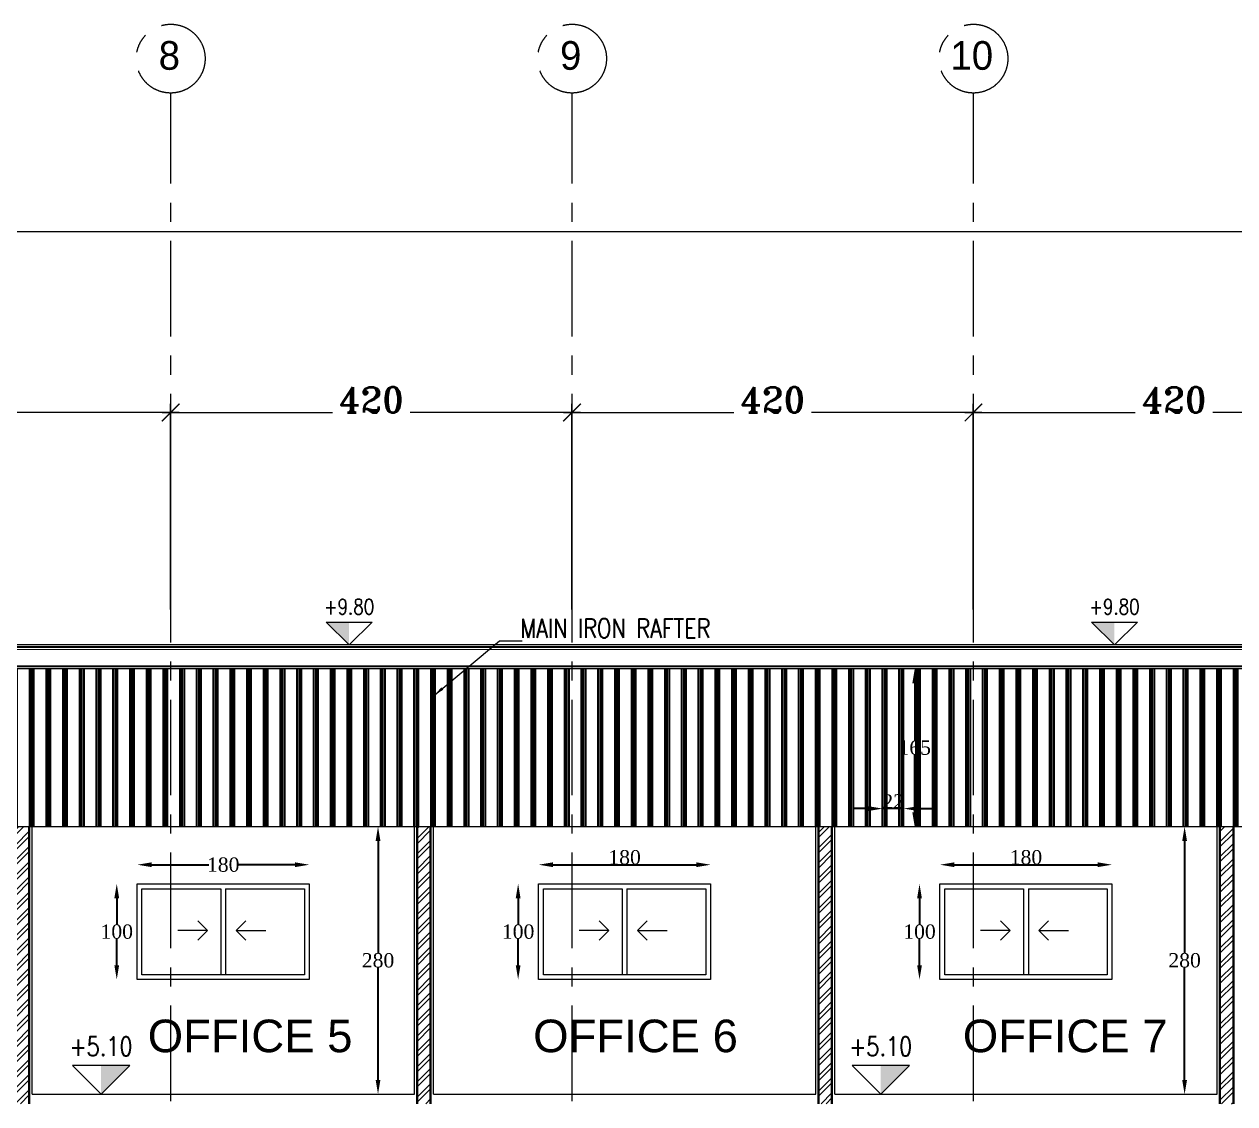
# Model space of a CAD drawing. Header units: millimetres. Extents: x -9083 to 924194, y -232449 to 321637.
# Drawn here: x 29754 to 42421, y -2262 to 9033 of the extents above; entities that cross this region are included whole.
import ezdxf
from ezdxf.enums import TextEntityAlignment as Align

# ---------------------------------------------------------------- set-up
doc = ezdxf.new("R2010")
doc.units = ezdxf.units.MM
doc.header["$LTSCALE"] = 400
doc.header["$MEASUREMENT"] = 0
doc.header["$PDMODE"] = 3
doc.linetypes.add('CENTER', pattern=[2, 1.25, -0.25, 0.25, -0.25])
doc.linetypes.add('CENTERX2', pattern=[4, 2.5, -0.5, 0.5, -0.5])
doc.layers.get('0').update_dxf_attribs({"lineweight": 0, "true_color": 0xff1414})
doc.layers.get('Defpoints').update_dxf_attribs({"color": 8, "lineweight": 5})
doc.layers.add('A-400 ANNOT-TEXT', color=7, linetype='Continuous')
doc.layers.add('A-ELEV-6', color=251, linetype='Continuous')
for name, color, linetype, lineweight in [('A-ANNO-DIMS', 134, 'Continuous', 9), ('AR-dim-in', 134, 'Continuous', 0), ('AXIS DIMENSION', 8, 'Continuous', 5), ('ELEVATION WINDOW', 5, 'Continuous', 5), ('FINISH', 3, 'Continuous', 9), ('HATCH', 15, 'Continuous', 0), ('LEVEL SYMBOL', 8, 'Continuous', 5), ('ROOMS DIMENSION', 3, 'Continuous', 5), ('WALL PROPOSED', 255, 'Continuous', 30)]:
    doc.layers.add(name, color=color, linetype=linetype, lineweight=lineweight)
doc.layers.add('A-SHEETING', color=7, linetype='Continuous', true_color=0x8f999f)
doc.layers.add('AXIES', color=7, linetype='CENTER', lineweight=0, true_color=0x949596)
doc.styles.add('Arial_1', font='arial.ttf', dxfattribs={"height": 300})
doc.styles.add('ROMAN', font='times.ttf')
doc.styles.add('ROMAN-0.7', font='romans.shx', dxfattribs={"width": 0.7})
doc.styles.add('ROMANS-0.8', font='romans.shx', dxfattribs={"width": 0.8})
doc.styles.add('ROMANS-TITLE', font='ROMANS.shx', dxfattribs={"width": 0.8})
doc.styles.add('ROMANT', font='romant.shx')
doc.styles.get("Standard").update_dxf_attribs({"font": 'GOTHIC.TTF', "height": 220})
doc.dimstyles.new('AXIS DIMENSION', dxfattribs={"dimscale": 1.2, "dimtxt": 220, "dimasz": 150, "dimexe": 75, "dimexo": 200, "dimgap": 50, "dimtad": 0, "dimdec": 0, "dimlfac": 0.1, "dimzin": 0, "dimdsep": 46, "dimtxsty": 'ROMANT', "dimblk": 'OBLIQUE', "dimcen": 200, "dimdle": 75, "dimclrd": 17, "dimclre": 94, "dimclrt": 3, "dimadec": 0, "dimazin": 0, "dimtfac": 0.5, "dimtdec": 0, "dimtix": 1, "dimtofl": 0, "dimtmove": 2, "dimatfit": 2, "dimfxl": 100, "dimtvp": 0.5, "dimtolj": 1, "dimtzin": 0, "dimlwd": -1, "dimlwe": -1, "dimarcsym": 0})
doc.dimstyles.new('DIM-200-100', dxfattribs={"dimtxt": 200, "dimasz": 100, "dimexe": 100, "dimexo": 100, "dimgap": 75, "dimtad": 1, "dimdec": 0, "dimzin": 12, "dimdsep": 46, "dimtxsty": 'ROMAN-0.7', "dimblk": 'ARCHTICK', "dimcen": 50, "dimdle": 100, "dimclrd": 8, "dimclre": 9, "dimclrt": 256, "dimadec": 0, "dimazin": 0, "dimtfac": 1, "dimtdec": 0, "dimtix": 1, "dimtmove": 2, "dimatfit": 3, "dimfxl": 1, "dimtolj": 1, "dimtzin": 0, "dimlwd": 9, "dimlwe": 5, "dimarcsym": 0})
doc.dimstyles.new('ELEV DIM', dxfattribs={"dimtxt": 150, "dimasz": 150, "dimexe": 0.06, "dimexo": 0.06, "dimgap": 0.03, "dimtad": 1, "dimtih": 1, "dimtoh": 1, "dimdec": 0, "dimlfac": 0.1, "dimzin": 13, "dimdsep": 46, "dimtxsty": 'ROMAN', "dimcen": 0.09, "dimdle": 0.06, "dimse1": 1, "dimse2": 1, "dimclrd": 256, "dimclre": 256, "dimclrt": 3, "dimadec": 0, "dimazin": 0, "dimtfac": 1, "dimtdec": 0, "dimtix": 1, "dimtmove": 2, "dimatfit": 3, "dimfxl": 0.06, "dimtolj": 1, "dimtzin": 0, "dimarcsym": 0})

# ---------------------------------------------------------------- blocks, each defined once
blk = doc.blocks.new('_ArchTick')
at = {"color": 0, "linetype": 'ByBlock', "const_width": 0.15}
blk.add_lwpolyline([(-0.5, -0.5), (0.5, 0.5)], dxfattribs=at)
blk = doc.blocks.new('A-LVL_EL-SEC')
at = {"layer": 'LEVEL SYMBOL', "color": 5, "ltscale": 800}
blk.add_line((-150, 0), (150, 0), dxfattribs=at)
at = {"layer": 'LEVEL SYMBOL'}
blk.add_lwpolyline([(-300, 300), (0, 0), (300, 300), (-300, 300)], dxfattribs=at)
blk.add_solid([(0, 300), (300, 300), (0, 0)], dxfattribs=at)
at = {"layer": 'LEVEL SYMBOL', "color": 1, "ltscale": 800, "style": 'ROMANS-TITLE', "width": 0.8}
blk.add_attdef('FLOOR-LEVEL', text='', height=200, dxfattribs=at).set_placement((0, 580), align=Align.MIDDLE)
blk = doc.blocks.new('*D888')
at = {"layer": 'Defpoints', "color": 0, "transparency": 16777216}
for p in [(38737, 826), (38737, 638, 0), (38956, 638, 0)]:
    blk.add_point(p, dxfattribs=at)
at = {"layer": 'ROOMS DIMENSION', "lineweight": -2, "transparency": 16777216}
for p, q in [((38587, 826), (38437, 826)), ((38956, 826), (38737, 826)), ((39106, 826), (39256, 826))]:
    blk.add_line(p, q, dxfattribs=at)
at = {"layer": 'ROOMS DIMENSION', "transparency": 16777216}
for points in [[(38587, 851), (38587, 801), (38737, 826)], [(39106, 851), (39106, 801), (38956, 826)]]:
    blk.add_solid(points, dxfattribs=at)
at = {"layer": 'ROOMS DIMENSION', "color": 3, "transparency": 16777216, "insert": (38846, 901), "char_height": 150, "attachment_point": 5, "style": 'ROMAN'}
blk.add_mtext('\\A1;22', dxfattribs=at)
blk = doc.blocks.new('*D892')
at = {"layer": 'Defpoints', "color": 0, "transparency": 16777216}
for p in [(39072, 2288), (39114, 2288, 0), (39114, 638)]:
    blk.add_point(p, dxfattribs=at)
at = {"layer": 'ROOMS DIMENSION', "lineweight": -2, "transparency": 16777216}
for p, q in [((39072, 2138), (39072, 1539)), ((39072, 788), (39072, 1387))]:
    blk.add_line(p, q, dxfattribs=at)
at = {"layer": 'ROOMS DIMENSION', "transparency": 16777216}
for points in [[(39047, 2138), (39097, 2138), (39072, 2288)], [(39047, 788), (39097, 788), (39072, 638)]]:
    blk.add_solid(points, dxfattribs=at)
at = {"layer": 'ROOMS DIMENSION', "color": 3, "transparency": 16777216, "insert": (39072, 1463), "char_height": 150, "attachment_point": 5, "style": 'ROMAN'}
blk.add_mtext('\\A1;165', dxfattribs=at)
blk = doc.blocks.new('*D906')
at = {"layer": 'Defpoints', "color": 0, "transparency": 16777216}
for p in [(33569, 638), (33456, -2162), (33569, -2162)]:
    blk.add_point(p, dxfattribs=at)
at = {"layer": 'ROOMS DIMENSION', "lineweight": -2, "transparency": 16777216}
for p, q in [((33456, 488), (33456, -685)), ((33456, -2012), (33456, -838))]:
    blk.add_line(p, q, dxfattribs=at)
at = {"layer": 'ROOMS DIMENSION', "transparency": 16777216}
for points in [[(33431, 488), (33481, 488), (33456, 638)], [(33431, -2012), (33481, -2012), (33456, -2162)]]:
    blk.add_solid(points, dxfattribs=at)
at = {"layer": 'ROOMS DIMENSION', "color": 3, "transparency": 16777216, "insert": (33456, -762), "char_height": 150, "attachment_point": 5, "style": 'ROMAN'}
blk.add_mtext('\\A1;280', dxfattribs=at)
blk = doc.blocks.new('*D907')
at = {"layer": 'Defpoints', "color": 0, "transparency": 16777216}
for p in [(42009, 638), (41896, -2162), (42009, -2162)]:
    blk.add_point(p, dxfattribs=at)
at = {"layer": 'ROOMS DIMENSION', "lineweight": -2, "transparency": 16777216}
for p, q in [((41896, 488), (41896, -685)), ((41896, -2012), (41896, -838))]:
    blk.add_line(p, q, dxfattribs=at)
at = {"layer": 'ROOMS DIMENSION', "transparency": 16777216}
for points in [[(41871, 488), (41921, 488), (41896, 638)], [(41871, -2012), (41921, -2012), (41896, -2162)]]:
    blk.add_solid(points, dxfattribs=at)
at = {"layer": 'ROOMS DIMENSION', "color": 3, "transparency": 16777216, "insert": (41896, -762), "char_height": 150, "attachment_point": 5, "style": 'ROMAN'}
blk.add_mtext('\\A1;280', dxfattribs=at)
blk = doc.blocks.new('*D909')
at = {"layer": 'Defpoints', "color": 0, "transparency": 16777216}
for p in [(39217, 38, 0), (38672, -962), (39122, -962)]:
    blk.add_point(p, dxfattribs=at)
at = {"layer": 'ROOMS DIMENSION', "lineweight": -2, "transparency": 16777216}
for p, q in [((39122, -112), (39122, -386)), ((39122, -812), (39122, -538))]:
    blk.add_line(p, q, dxfattribs=at)
at = {"layer": 'ROOMS DIMENSION', "transparency": 16777216}
for points in [[(39097, -112), (39147, -112), (39122, 38)], [(39097, -812), (39147, -812), (39122, -962)]]:
    blk.add_solid(points, dxfattribs=at)
at = {"layer": 'ROOMS DIMENSION', "color": 3, "transparency": 16777216, "insert": (39122, -462), "char_height": 150, "attachment_point": 5, "style": 'ROMAN'}
blk.add_mtext('\\A1;100', dxfattribs=at)
blk = doc.blocks.new('*D910')
at = {"layer": 'Defpoints', "color": 0, "transparency": 16777216}
for p in [(35017, 38, 0), (34472, -962), (34922, -962)]:
    blk.add_point(p, dxfattribs=at)
at = {"layer": 'ROOMS DIMENSION', "lineweight": -2, "transparency": 16777216}
for p, q in [((34922, -112), (34922, -386)), ((34922, -812), (34922, -538))]:
    blk.add_line(p, q, dxfattribs=at)
at = {"layer": 'ROOMS DIMENSION', "transparency": 16777216}
for points in [[(34897, -112), (34947, -112), (34922, 38)], [(34897, -812), (34947, -812), (34922, -962)]]:
    blk.add_solid(points, dxfattribs=at)
at = {"layer": 'ROOMS DIMENSION', "color": 3, "transparency": 16777216, "insert": (34922, -462), "char_height": 150, "attachment_point": 5, "style": 'ROMAN'}
blk.add_mtext('\\A1;100', dxfattribs=at)
blk = doc.blocks.new('*D911')
at = {"layer": 'Defpoints', "color": 0, "transparency": 16777216}
for p in [(36936, 239), (35136, 38, 0), (36936, 38, 0)]:
    blk.add_point(p, dxfattribs=at)
at = {"layer": 'ROOMS DIMENSION', "lineweight": -2, "transparency": 16777216}
blk.add_line((35286, 239), (36786, 239), dxfattribs=at)
at = {"layer": 'ROOMS DIMENSION', "transparency": 16777216}
for points in [[(35286, 264), (35286, 214), (35136, 239)], [(36786, 264), (36786, 214), (36936, 239)]]:
    blk.add_solid(points, dxfattribs=at)
at = {"layer": 'ROOMS DIMENSION', "color": 3, "transparency": 16777216, "insert": (36036, 316), "char_height": 150, "attachment_point": 5, "style": 'ROMAN'}
blk.add_mtext('\\A1;180', dxfattribs=at)
blk = doc.blocks.new('*D912')
at = {"layer": 'Defpoints', "color": 0, "transparency": 16777216}
for p in [(41136, 239), (39336, 38, 0), (41136, 38, 0)]:
    blk.add_point(p, dxfattribs=at)
at = {"layer": 'ROOMS DIMENSION', "lineweight": -2, "transparency": 16777216}
blk.add_line((39486, 239), (40986, 239), dxfattribs=at)
at = {"layer": 'ROOMS DIMENSION', "transparency": 16777216}
for points in [[(39486, 264), (39486, 214), (39336, 239)], [(40986, 264), (40986, 214), (41136, 239)]]:
    blk.add_solid(points, dxfattribs=at)
at = {"layer": 'ROOMS DIMENSION', "color": 3, "transparency": 16777216, "insert": (40236, 316), "char_height": 150, "attachment_point": 5, "style": 'ROMAN'}
blk.add_mtext('\\A1;180', dxfattribs=at)
blk = doc.blocks.new('*D913')
at = {"layer": 'Defpoints', "color": 0, "transparency": 16777216}
for p in [(30817, 38, 0), (30272, -962), (30722, -962)]:
    blk.add_point(p, dxfattribs=at)
at = {"layer": 'ROOMS DIMENSION', "lineweight": -2, "transparency": 16777216}
for p, q in [((30722, -112), (30722, -386)), ((30722, -812), (30722, -538))]:
    blk.add_line(p, q, dxfattribs=at)
at = {"layer": 'ROOMS DIMENSION', "transparency": 16777216}
for points in [[(30697, -112), (30747, -112), (30722, 38)], [(30697, -812), (30747, -812), (30722, -962)]]:
    blk.add_solid(points, dxfattribs=at)
at = {"layer": 'ROOMS DIMENSION', "color": 3, "transparency": 16777216, "insert": (30722, -462), "char_height": 150, "attachment_point": 5, "style": 'ROMAN'}
blk.add_mtext('\\A1;100', dxfattribs=at)
blk = doc.blocks.new('*D900')
at = {"layer": 'Defpoints', "color": 0, "transparency": 16777216}
for p in [(32736, 239), (30936, 38, 0), (32736, 38, 0)]:
    blk.add_point(p, dxfattribs=at)
at = {"layer": 'ROOMS DIMENSION', "lineweight": -2, "transparency": 16777216}
for p, q in [((31086, 239), (31687, 239)), ((32586, 239), (31985, 239))]:
    blk.add_line(p, q, dxfattribs=at)
at = {"layer": 'ROOMS DIMENSION', "transparency": 16777216}
for points in [[(31086, 264), (31086, 214), (30936, 239)], [(32586, 264), (32586, 214), (32736, 239)]]:
    blk.add_solid(points, dxfattribs=at)
at = {"layer": 'ROOMS DIMENSION', "color": 3, "transparency": 16777216, "insert": (31836, 239), "char_height": 150, "attachment_point": 5, "style": 'ROMAN'}
blk.add_mtext('\\A1;180', dxfattribs=at)
blk = doc.blocks.new('_Oblique')
at = {"color": 0, "linetype": 'ByBlock', "lineweight": -2}
blk.add_line((-0.5, -0.5), (0.5, 0.5), dxfattribs=at)
blk = doc.blocks.new('*D238')
at = {"layer": 'AXIS DIMENSION', "color": 94, "ltscale": 20, "transparency": 16777216}
for p, q in [((6102483, 708928), (6102483, 711079)), ((6106681, 708928), (6106681, 711079))]:
    blk.add_line(p, q, dxfattribs=at)
at = {"layer": 'AXIS DIMENSION', "color": 17, "ltscale": 20, "transparency": 16777216}
for p, q in [((6102393, 710989), (6104176, 710989)), ((6106771, 710989), (6104987, 710989))]:
    blk.add_line(p, q, dxfattribs=at)
at = {"layer": 'Defpoints', "color": 0, "ltscale": 20, "transparency": 16777216}
for p in [(6106681, 710989), (6102483, 708688), (6106681, 708688)]:
    blk.add_point(p, dxfattribs=at)
at = {"layer": 'AXIS DIMENSION', "color": 17, "ltscale": 20, "transparency": 16777216, "xscale": 179.9999999999999, "yscale": 179.9999999999999, "zscale": 179.9999999999999, "rotation": 180}
blk.add_blockref('_Oblique', (6102483, 710989), dxfattribs=at)
at = {"layer": 'AXIS DIMENSION', "color": 17, "ltscale": 20, "transparency": 16777216, "xscale": 179.9999999999999, "yscale": 179.9999999999999, "zscale": 179.9999999999999}
blk.add_blockref('_Oblique', (6106681, 710989), dxfattribs=at)
at = {"layer": 'AXIS DIMENSION', "color": 3, "ltscale": 20, "transparency": 16777216, "insert": (6104582, 711121), "char_height": 264, "attachment_point": 5, "style": 'ROMANT'}
blk.add_mtext('\\A1;420', dxfattribs=at)
blk = doc.blocks.new('*D239')
at = {"layer": 'AXIS DIMENSION', "color": 94, "ltscale": 20, "transparency": 16777216}
for p, q in [((6106683, 708928), (6106683, 711079)), ((6110881, 708928), (6110881, 711079))]:
    blk.add_line(p, q, dxfattribs=at)
at = {"layer": 'AXIS DIMENSION', "color": 17, "ltscale": 20, "transparency": 16777216}
for p, q in [((6106593, 710989), (6108376, 710989)), ((6110971, 710989), (6109187, 710989))]:
    blk.add_line(p, q, dxfattribs=at)
at = {"layer": 'Defpoints', "color": 0, "ltscale": 20, "transparency": 16777216}
for p in [(6110881, 710989), (6106683, 708688), (6110881, 708688)]:
    blk.add_point(p, dxfattribs=at)
at = {"layer": 'AXIS DIMENSION', "color": 17, "ltscale": 20, "transparency": 16777216, "xscale": 179.9999999999999, "yscale": 179.9999999999999, "zscale": 179.9999999999999, "rotation": 180}
blk.add_blockref('_Oblique', (6106683, 710989), dxfattribs=at)
at = {"layer": 'AXIS DIMENSION', "color": 17, "ltscale": 20, "transparency": 16777216, "xscale": 179.9999999999999, "yscale": 179.9999999999999, "zscale": 179.9999999999999}
blk.add_blockref('_Oblique', (6110881, 710989), dxfattribs=at)
at = {"layer": 'AXIS DIMENSION', "color": 3, "ltscale": 20, "transparency": 16777216, "insert": (6108782, 711121), "char_height": 264, "attachment_point": 5, "style": 'ROMANT'}
blk.add_mtext('\\A1;420', dxfattribs=at)
blk = doc.blocks.new('*D240')
at = {"layer": 'AXIS DIMENSION', "color": 94, "ltscale": 20, "transparency": 16777216}
for p, q in [((6110883, 708928), (6110883, 711079)), ((6115081, 708928), (6115081, 711079))]:
    blk.add_line(p, q, dxfattribs=at)
at = {"layer": 'AXIS DIMENSION', "color": 17, "ltscale": 20, "transparency": 16777216}
for p, q in [((6110793, 710989), (6112576, 710989)), ((6115171, 710989), (6113387, 710989))]:
    blk.add_line(p, q, dxfattribs=at)
at = {"layer": 'Defpoints', "color": 0, "ltscale": 20, "transparency": 16777216}
for p in [(6115081, 710989), (6110883, 708688), (6115081, 708688)]:
    blk.add_point(p, dxfattribs=at)
at = {"layer": 'AXIS DIMENSION', "color": 17, "ltscale": 20, "transparency": 16777216, "xscale": 179.9999999999999, "yscale": 179.9999999999999, "zscale": 179.9999999999999, "rotation": 180}
blk.add_blockref('_Oblique', (6110883, 710989), dxfattribs=at)
at = {"layer": 'AXIS DIMENSION', "color": 17, "ltscale": 20, "transparency": 16777216, "xscale": 179.9999999999999, "yscale": 179.9999999999999, "zscale": 179.9999999999999}
blk.add_blockref('_Oblique', (6115081, 710989), dxfattribs=at)
at = {"layer": 'AXIS DIMENSION', "color": 3, "ltscale": 20, "transparency": 16777216, "insert": (6112982, 711121), "char_height": 264, "attachment_point": 5, "style": 'ROMANT'}
blk.add_mtext('\\A1;420', dxfattribs=at)
blk = doc.blocks.new('*D241')
at = {"layer": 'AXIS DIMENSION', "color": 94, "ltscale": 20, "transparency": 16777216}
for p, q in [((6115083, 708928), (6115083, 711079)), ((6119281, 708928), (6119281, 711079))]:
    blk.add_line(p, q, dxfattribs=at)
at = {"layer": 'AXIS DIMENSION', "color": 17, "ltscale": 20, "transparency": 16777216}
for p, q in [((6114993, 710989), (6116776, 710989)), ((6119371, 710989), (6117587, 710989))]:
    blk.add_line(p, q, dxfattribs=at)
at = {"layer": 'Defpoints', "color": 0, "ltscale": 20, "transparency": 16777216}
for p in [(6119281, 710989), (6115083, 708688), (6119281, 708688)]:
    blk.add_point(p, dxfattribs=at)
at = {"layer": 'AXIS DIMENSION', "color": 17, "ltscale": 20, "transparency": 16777216, "xscale": 179.9999999999999, "yscale": 179.9999999999999, "zscale": 179.9999999999999, "rotation": 180}
blk.add_blockref('_Oblique', (6115083, 710989), dxfattribs=at)
at = {"layer": 'AXIS DIMENSION', "color": 17, "ltscale": 20, "transparency": 16777216, "xscale": 179.9999999999999, "yscale": 179.9999999999999, "zscale": 179.9999999999999}
blk.add_blockref('_Oblique', (6119281, 710989), dxfattribs=at)
at = {"layer": 'AXIS DIMENSION', "color": 3, "ltscale": 20, "transparency": 16777216, "insert": (6117182, 711121), "char_height": 264, "attachment_point": 5, "style": 'ROMANT'}
blk.add_mtext('\\A1;420', dxfattribs=at)
blk = doc.blocks.new('*D176')
at = {"layer": 'AXIS DIMENSION', "color": 94, "ltscale": 20, "transparency": 16777216}
for p, q in [((6077583, 712536), (6077583, 712431)), ((6125683, 712536), (6125683, 712431))]:
    blk.add_line(p, q, dxfattribs=at)
at = {"layer": 'AXIS DIMENSION', "color": 17, "ltscale": 20, "transparency": 16777216}
for p, q in [((6077493, 712341), (6101101, 712341)), ((6125773, 712341), (6102164, 712341))]:
    blk.add_line(p, q, dxfattribs=at)
at = {"layer": 'Defpoints', "color": 0, "ltscale": 20, "transparency": 16777216}
for p in [(6077583, 712296), (6125683, 712341), (6125683, 712296)]:
    blk.add_point(p, dxfattribs=at)
at = {"layer": 'AXIS DIMENSION', "color": 17, "ltscale": 20, "transparency": 16777216, "xscale": 179.9999999999999, "yscale": 179.9999999999999, "zscale": 179.9999999999999, "rotation": 180}
blk.add_blockref('_Oblique', (6077583, 712341), dxfattribs=at)
at = {"layer": 'AXIS DIMENSION', "color": 17, "ltscale": 20, "transparency": 16777216, "xscale": 179.9999999999999, "yscale": 179.9999999999999, "zscale": 179.9999999999999}
blk.add_blockref('_Oblique', (6125683, 712341), dxfattribs=at)
at = {"layer": 'AXIS DIMENSION', "color": 3, "ltscale": 20, "transparency": 16777216, "insert": (6101633, 712473), "char_height": 264, "attachment_point": 5, "style": 'ROMANT'}
blk.add_mtext('\\A1;4810', dxfattribs=at)
blk = doc.blocks.new('rffghffr')
at = {"layer": 'AXIES', "linetype": 'CENTERX2'}
for p, q in [((6106682.5, 695783), (6106682.5, 714330.6)), ((6110882.5, 695783), (6110882.5, 714330.6)), ((6115082.5, 695783), (6115082.5, 714330.6))]:
    blk.add_line(p, q, dxfattribs=at)
for centre in [(6106682.5, 714690.6), (6110882.5, 714690.6), (6115082.5, 714690.6)]:
    blk.add_circle(centre, 360, dxfattribs=at)
for s, p in [('8', (6106556.9, 714573.9)), ('9', (6110756.9, 714573.9)), ('10', (6114842.1, 714573.9))]:
    blk.add_text(s, height=300, dxfattribs=at).set_placement(p)
at = {"layer": 'AXIS DIMENSION', "ltscale": 20}
dim = blk.add_linear_dim(base=(6125682.5, 712879.4), p1=(6077582.5, 712834.6), p2=(6125682.5, 712834.6), dimstyle='AXIS DIMENSION', dxfattribs=at)
dim.commit()
dim.dimension.update_dxf_attribs({"geometry": '*D176', "text_midpoint": (6101632.5, 713011.4), "insert": (0, 538.6)})
for base, p1, p2, picture, middle in [((6106680.7, 710988.7), (6102482.5, 708688.2), (6106680.7, 708688.2), '*D238', (6104581.6, 711120.7)), ((6110880.7, 710988.7), (6106682.5, 708688.2), (6110880.7, 708688.2), '*D239', (6108781.6, 711120.7)), ((6115080.7, 710988.7), (6110882.5, 708688.2), (6115080.7, 708688.2), '*D240', (6112981.6, 711120.7)), ((6119280.7, 710988.7), (6115082.5, 708688.2), (6119280.7, 708688.2), '*D241', (6117181.6, 711120.7))]:
    dim = blk.add_linear_dim(base=base, p1=p1, p2=p2, dimstyle='AXIS DIMENSION', dxfattribs=at)
    dim.commit()
    dim.dimension.update_dxf_attribs({"geometry": picture, "text_midpoint": middle})

msp = doc.modelspace()

# ---------------------------------------------------------------- hatches: boundary and pattern name
at = {"layer": 'A-SHEETING'}
h = msp.add_hatch(dxfattribs=at)
h.set_pattern_fill('PLAST', color=8, scale=700, angle=90, style=0)
h.set_pattern_definition([(90, (279.44, -28129.71), (-175, 1e-14), []), (90, (257.57, -28129.71), (-175, 1e-14), []), (90, (235.7, -28129.71), (-175, 1e-14), [])])
h.paths.add_polyline_path([(50236.16744, 2287.84157), (11391.72253, 2287.84157), (11391.72253, 1597.57535), (11272.36144, 1597.57535), (11272.36144, 591.54736), (11343.2122, 591.54735), (11343.21437, 638.53618), (50256.31001, 638.11314), (50256.30609, 588.54737), (50357.14705, 588.54735), (50356.26097, 1597.57535), (50236.16744, 1597.57535)])
at = {"layer": 'HATCH'}
h = msp.add_hatch(dxfattribs=at)
h.set_pattern_fill('ANSI32', color=256, scale=300)
h.set_pattern_definition([(45, (279.44, -26869.7), (-79.54951, 79.54951), []), (45, (332.48, -26869.7), (-79.54951, 79.54951), [])])
h.paths.add_polyline_path([(8866.08014, -2261.86705), (9006.08014, -2261.86757), (9006.07647, 638.15463), (8866.07647, 638.15513)])
h.paths.add_polyline_path([(11086.07527, 541.48426), (10986.07479, 541.48562), (10986.07846, -2261.89602), (11086.07894, -2261.8974)])
h.paths.add_polyline_path([(12456.0753, 638.15518), (12316.0753, 638.35886), (12316.07897, -2261.7232), (12456.07897, -2261.9269)])
h.paths.add_polyline_path([(17206.0753, 638.15496), (17066.0753, 638.33218), (17066.07897, -2261.78054), (17206.07897, -2261.95778)])
h.paths.add_polyline_path([(21266.07897, -2261.83305), (21406.07897, -2261.83428), (21406.0753, 638.30912), (21266.0753, 638.31034)])
h.paths.add_polyline_path([(25606.0753, 638.21179), (25466.0753, 638.21301), (25466.07897, -2261.96104), (25606.07897, -2261.96228)])
h.paths.add_polyline_path([(29806.0753, 638.22221), (29666.0753, 638.22343), (29666.07897, -2261.98128), (29806.07897, -2261.98252)])
h.paths.add_polyline_path([(33866.07897, -2261.99056), (34006.07897, -2261.9918), (34006.0753, 638.24359), (33866.0753, 638.24481)])
h.paths.add_polyline_path([(38206.0753, 638.15496), (38066.0753, 638.15596), (38066.07897, -2262.11008), (38206.07897, -2262.1111)])
h.paths.add_polyline_path([(42266.07897, -2262.14074), (42406.07897, -2262.14176), (42406.0753, 638.15496), (42266.0753, 638.15596)])
h.paths.add_polyline_path([(46866.08012, -2262.16432), (47006.08012, -2262.17258), (47006.07646, 638.1548), (46866.07646, 638.16304)])
h.paths.add_polyline_path([(50256.30859, 638.15366), (50116.30859, 638.15489), (50116.3069, -2262.18804), (50256.3069, -2262.18906)])

# ---------------------------------------------------------------- linework, layer by layer
at = {"layer": 'A-ANNO-DIMS', "color": 0, "linetype": 'Continuous'}
for p, q in [((50591.80222, 2538.15386, 0), (11037.71517, 2541.15386)), ((50591.80222, 2488.09137, 0), (11037.71517, 2491.09137))]:
    msp.add_line(p, q, dxfattribs=at)
at = {"layer": 'A-ELEV-6'}
for p, q in [((50591.80222, 2513.12262, 0), (11037.71517, 2516.12261)), ((50591.80222, 2312.84154, 0), (11037.71517, 2315.84154))]:
    msp.add_line(p, q, dxfattribs=at)
at = {"layer": 'AR-dim-in', "linetype": 'Continuous'}
for p, q in [((50591.80222, 2287.84157, 0), (11488.69194, 2290.84157)), ((11343.21261, 638.49591, 0), (50256.30806, 638.15366))]:
    msp.add_line(p, q, dxfattribs=at)
at = {"layer": 'ELEVATION WINDOW'}
for p, q in [((31811.07771, -11.84512, 0), (31811.07771, -911.84738, 0)), ((31861.07771, -11.84512, 0), (31861.07771, -911.84738, 0)), ((36011.07771, -11.84512, 0), (36011.07771, -911.84738, 0)), ((36061.07771, -11.84512, 0), (36061.07771, -911.84738, 0)), ((40211.07771, -11.84512, 0), (40211.07771, -911.84738, 0)), ((40261.07771, -11.84512, 0), (40261.07771, -911.84738, 0)), ((31568.84071, -347.31764, 0.0001), (31670.18372, -448.66064, 0.0001)), ((32071.59145, -347.31764, 0.0001), (31970.24845, -448.66064, 0.0001)), ((35768.84071, -347.31764, 0.0001), (35870.18372, -448.66064, 0.0001)), ((36271.59145, -347.31764, 0.0001), (36170.24845, -448.66064, 0.0001)), ((39968.84072, -347.31764, 0.0001), (40070.18372, -448.66064, 0.0001)), ((40471.59146, -347.31764, 0.0001), (40370.24845, -448.66064, 0.0001)), ((31670.18372, -448.66064, 0.0001), (31359.41971, -448.66064, 0.0001)), ((31670.18372, -448.66064, 0.0001), (31569.00244, -549.84191, 0.0001)), ((31970.24845, -448.66064, 0.0001), (32071.42973, -549.84191, 0.0001)), ((31970.24845, -448.66064, 0.0001), (32281.01246, -448.66064, 0.0001)), ((35870.18372, -448.66064, 0.0001), (35559.41971, -448.66064, 0.0001)), ((35870.18372, -448.66064, 0.0001), (35769.00244, -549.84191, 0.0001)), ((36170.24845, -448.66064, 0.0001), (36271.42973, -549.84191, 0.0001)), ((36170.24845, -448.66064, 0.0001), (36481.01246, -448.66064, 0.0001)), ((40070.18372, -448.66064, 0.0001), (39759.41971, -448.66064, 0.0001)), ((40070.18372, -448.66064, 0.0001), (39969.00244, -549.84191, 0.0001)), ((40370.24845, -448.66064, 0.0001), (40471.42973, -549.84191, 0.0001)), ((40370.24845, -448.66064, 0.0001), (40681.01246, -448.66064, 0.0001))]:
    msp.add_line(p, q, dxfattribs=at)
at = {"layer": 'ELEVATION WINDOW', "elevation": 0}
for points in [[(30936.07771, 38.15488), (32736.07771, 38.15488), (32736.07771, -961.84738), (30936.07771, -961.84738)], [(35136.07771, 38.15488), (36936.07771, 38.15488), (36936.07771, -961.84738), (35136.07771, -961.84738)], [(39336.07771, 38.15488), (41136.07771, 38.15488), (41136.07771, -961.84738), (39336.07771, -961.84738)]]:
    msp.add_lwpolyline(points, close=True, dxfattribs=at)
for points in [[(31861.07771, -11.84512), (32686.07771, -11.84512), (32686.07771, -911.84738), (30986.07771, -911.84738), (30986.07771, -11.84512), (31811.07771, -11.84512)], [(36061.07771, -11.84512), (36886.07771, -11.84512), (36886.07771, -911.84738), (35186.07771, -911.84738), (35186.07771, -11.84512), (36011.07771, -11.84512)], [(40261.07771, -11.84512), (41086.07771, -11.84512), (41086.07771, -911.84738), (39386.07771, -911.84738), (39386.07771, -11.84512), (40211.07771, -11.84512)]]:
    msp.add_lwpolyline(points, dxfattribs=at)
at = {"layer": 'FINISH'}
for p, q in [((29836.07656, -2162.05269, 0), (29836.07771, 638.29004, 0)), ((33836.07656, -2162.04497, 0), (33836.07771, 638.29776, 0)), ((34036.07656, -2162.04641, 0), (34036.07771, 638.29632, 0)), ((38036.07656, -2162.11164, 0), (38036.07771, 638.23109, 0)), ((38236.07656, -2162.11308, 0), (38236.07771, 638.22965, 0)), ((42236.07656, -2162.14183, 0), (42236.07771, 638.20089, 0)), ((29836.07656, -2162.05269, 0), (33836.07656, -2162.04497, 0)), ((34036.07656, -2162.04641, 0), (38036.07656, -2162.11164, 0)), ((38236.07656, -2162.11308, 0), (42236.07656, -2162.14183, 0))]:
    msp.add_line(p, q, dxfattribs=at)
at = {"layer": 'WALL PROPOSED'}
for p, q in [((29806.07656, -2262.05035, 0), (29806.07771, 638.29004, 0)), ((33866.07656, -2262.04351, 0), (33866.07771, 638.29776, 0)), ((34006.07656, -2262.04454, 0), (34006.07771, 638.29632, 0)), ((38066.07656, -2262.11065, 0), (38066.07771, 638.23109, 0)), ((38206.07656, -2262.11168, 0), (38206.07771, 638.22965, 0)), ((42266.07656, -2262.14132, 0), (42266.07771, 638.20089, 0)), ((42406.07656, -2262.14234, 0), (42406.07771, 638.19945, 0))]:
    msp.add_line(p, q, dxfattribs=at)

# ---------------------------------------------------------------- block references
at = {"layer": 'AXIES'}
msp.add_blockref('rffghffr', (-6075396.1806, -706017.66993), dxfattribs=at)
at = {"layer": 'LEVEL SYMBOL', "ltscale": 800}
ref = msp.add_blockref('A-LVL_EL-SEC', (33152.97857, 2538.15386), dxfattribs=dict(at, xscale=-0.8, yscale=0.8, zscale=0.8))
ref.add_attrib('FLOOR-LEVEL', '+9.80', dxfattribs={"color": 1, "ltscale": 800, "height": 160, "style": 'ROMANS-TITLE', "width": 0.8}).set_placement((33152.97857, 2938.15386), align=Align.MIDDLE)
ref = msp.add_blockref('A-LVL_EL-SEC', (41161.95809, 2538.15386), dxfattribs=dict(at, xscale=-0.8, yscale=0.8, zscale=0.8))
ref.add_attrib('FLOOR-LEVEL', '+9.80', dxfattribs={"color": 1, "ltscale": 800, "height": 160, "style": 'ROMANS-TITLE', "width": 0.8}).set_placement((41161.95809, 2938.15386), align=Align.MIDDLE)
ref = msp.add_blockref('A-LVL_EL-SEC', (30558.13581, -2161.84512), dxfattribs=at)
ref.add_attrib('FLOOR-LEVEL', '+5.10', dxfattribs={"color": 1, "ltscale": 800, "height": 200, "style": 'ROMANS-TITLE', "width": 0.8}).set_placement((30558.13581, -1661.84512), align=Align.MIDDLE)
ref = msp.add_blockref('A-LVL_EL-SEC', (38716.05538, -2161.84512), dxfattribs=at)
ref.add_attrib('FLOOR-LEVEL', '+5.10', dxfattribs={"color": 1, "ltscale": 800, "height": 200, "style": 'ROMANS-TITLE', "width": 0.8}).set_placement((38716.05538, -1661.84512), align=Align.MIDDLE)

# ---------------------------------------------------------------- texts
at = {"layer": 'A-400 ANNOT-TEXT', "ltscale": 10, "insert": (34944.80844, 2812.58458, 0), "char_height": 200, "width": 4553.3300322, "attachment_point": 1, "style": 'ROMANS-0.8'}
msp.add_mtext('MAIN IRON RAFTER', dxfattribs=at)
at = {"layer": 'A-ANNO-DIMS', "char_height": 340.809438, "width": 3622.2857845, "attachment_point": 2, "line_spacing_factor": 0.938532, "style": 'Arial_1'}
for s, insert in [('OFFICE 5', (32117.41615, -1381.76981)), ('OFFICE 6', (36150.50547, -1381.76981)), ('OFFICE 7', (40646.44824, -1381.76981))]:
    msp.add_mtext(s, dxfattribs=dict(at, insert=insert))

# ---------------------------------------------------------------- dimensions: what is measured, and where the dimension line sits
at = {"layer": 'ROOMS DIMENSION'}
for base, p1, p2, picture, middle in [((39072.20427, 2287.88034), (39114.31724, 638.15488), (39114.44381, 2287.88034, 0), '*D892', (39072.20427, 1463.01761)), ((30722.28619, -961.84738, 0), (30817.30292, 38.14637, 0), (30271.55535, -961.84738, 0), '*D913', (30722.28619, -461.8505, 0)), ((34922.28619, -961.84738, 0), (35017.30292, 38.14637, 0), (34471.55535, -961.84738, 0), '*D910', (34922.28619, -461.8505, 0)), ((39122.2862, -961.84738, 0), (39217.30292, 38.14637, 0), (38671.55535, -961.84738, 0), '*D909', (39122.2862, -461.8505, 0))]:
    dim = msp.add_linear_dim(base=base, p1=p1, p2=p2, angle=90, dimstyle='ELEV DIM', dxfattribs=at)
    dim.commit()
    dim.dimension.update_dxf_attribs({"geometry": picture, "text_midpoint": middle})
for base, p1, p2, picture, middle in [((38737.25459, 826.36461), (38955.5736, 638.1561, 0), (38737.25459, 638.15802, 0), '*D888', (38846.4141, 901.39461)), ((36936.07771, 239.49614), (35136.07771, 38.15488, 0), (36936.07771, 38.15488, 0), '*D911', (36036.07771, 315.8239)), ((41136.07771, 239.49614), (39336.07771, 38.15488, 0), (41136.07771, 38.15488, 0), '*D912', (40236.07771, 315.8239))]:
    dim = msp.add_linear_dim(base=base, p1=p1, p2=p2, dimstyle='ELEV DIM', dxfattribs=at)
    dim.commit()
    dim.dimension.update_dxf_attribs({"geometry": picture, "text_midpoint": middle})
for base, p1, p2, picture, middle in [((33456.1715, -2161.85206), (33569.29122, 638.49066), (33569.2667, -2161.85206), '*D906', (33456.1715, -761.6807)), ((41896.16756, -2161.85206), (42009.28728, 638.49066), (42009.26276, -2161.85206), '*D907', (41896.16756, -761.6807))]:
    dim = msp.add_linear_dim(base=base, p1=p1, p2=p2, angle=90, dimstyle='ELEV DIM', override={"dimtad": 0}, dxfattribs=at)
    dim.commit()
    dim.dimension.update_dxf_attribs({"geometry": picture, "text_midpoint": middle})
dim = msp.add_linear_dim(base=(32736.07771, 239.49614), p1=(30936.07771, 38.15488, 0), p2=(32736.07771, 38.15488, 0), dimstyle='ELEV DIM', override={"dimtad": 0}, dxfattribs=at)
dim.commit()
dim.dimension.update_dxf_attribs({"geometry": '*D900', "text_midpoint": (31836.07771, 239.49614)})

# ---------------------------------------------------------------- leaders
at = {"layer": 'A-400 ANNOT-TEXT'}
msp.add_leader([(34050.87085, 2017.32584, 0), (34728.22336, 2582.11667, 0), (34964.93877, 2582.11667, 0)], dimstyle='DIM-200-100', dxfattribs=at)

doc.saveas('drawing.dxf')
